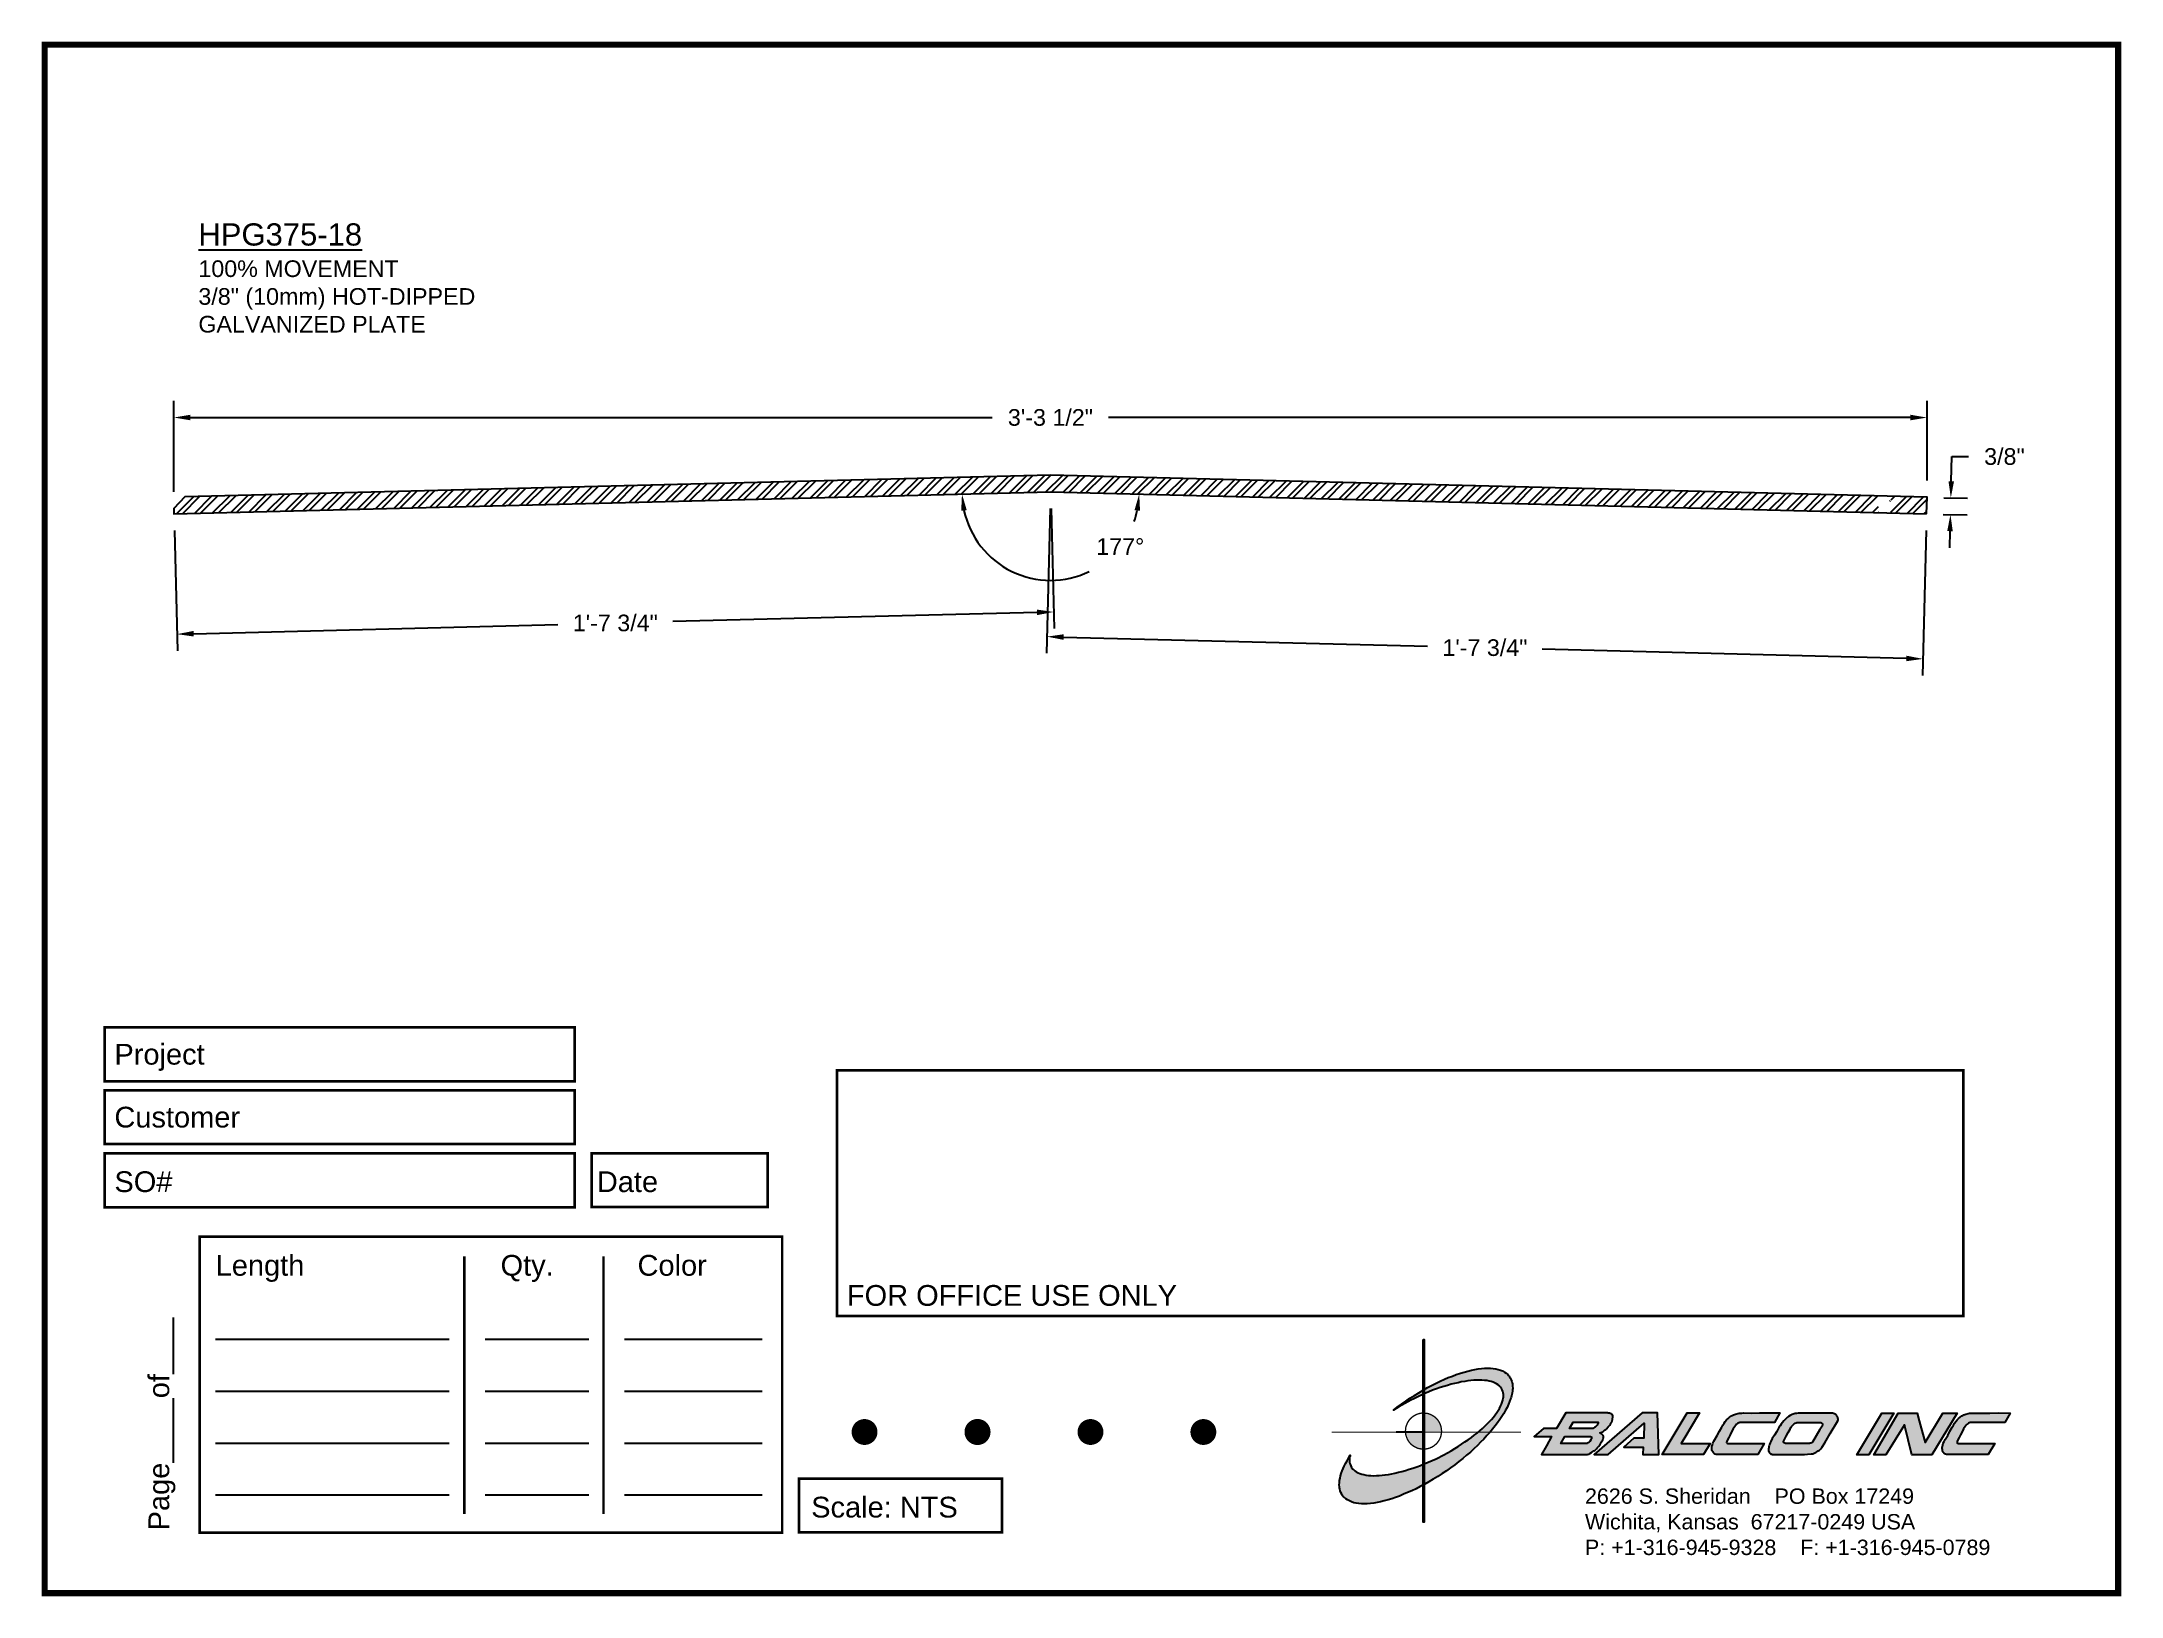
# Paper-space layout 'Breakout' of a CAD drawing. Extents: x 0 to 10, y 0 to 7.5.
# The model-space entities are those that its viewports show. They can reach past a viewport. Long polylines and large blocks are cut down to what shows.
import ezdxf

# ---------------------------------------------------------------- set-up
doc = ezdxf.new("R2010")
doc.units = 0
doc.header["$MEASUREMENT"] = 0
doc.layers.get('0').update_dxf_attribs({"linetype": 'CONTINUOUS'})
doc.layers.get('DEFPOINTS').update_dxf_attribs({"linetype": 'CONTINUOUS'})
for name, color, linetype in [('BORDER', 7, 'CONTINUOUS'), ('DIMENSIONS', 3, 'CONTINUOUS'), ('METALS', 7, 'CONTINUOUS'), ('TEXT', 2, 'CONTINUOUS')]:
    doc.layers.add(name, color=color, linetype=linetype)
doc.styles.add('ARIAL', font='ARIAL.TTF')
doc.dimstyles.new('ARIAL', dxfattribs={"dimtxt": 0.375, "dimasz": 0.375, "dimexe": 0.375, "dimexo": 0.375, "dimgap": 0.375, "dimtad": 0, "dimtih": 1, "dimtoh": 1, "dimdec": 4, "dimzin": 3, "dimtxsty": 'ARIAL', "dimcen": 0.375, "dimazin": 3, "dimtfac": 1, "dimtdec": 4, "dimtofl": 0, "dimtmove": 0, "dimatfit": 3, "dimtolj": 1, "dimtzin": 0})

# ---------------------------------------------------------------- blocks, each defined once
blk = doc.blocks.new('CADLOGO')
h = blk.add_hatch(color=256)
h.paths.add_polyline_path([(0.918, 1.81), (0.909, 1.81), (0.909, 1.322), (0.918, 1.327)])
h.paths.add_polyline_path([(0.918, 1.285), (0.909, 1.281), (0.909, 1.1), (0.918, 1.1)])
h.paths.add_polyline_path([(0.918, 0.917), (0.909, 0.917), (0.909, 0.762), (0.909, 0.753), (0.91, 0.753), (0.918, 0.753)])
h.paths.add_polyline_path([(0.918, 1.091), (0.918, 1.1), (0.91, 1.1), (0.909, 1.1), (0.909, 0.917), (0.918, 0.917), (0.918, 0.919), (0.915, 0.919)])
h.paths.add_polyline_path([(0.918, 0.412), (0.909, 0.407), (0.909, 0.049), (0.918, 0.049)])
h.paths.add_polyline_path([(0.918, 0.753), (0.909, 0.753), (0.909, 0.606), (0.918, 0.609)])
h.paths.add_polyline_path([(0.918, 0.609), (0.909, 0.606), (0.909, 0.407), (0.918, 0.412)])
h.paths.add_polyline_path([(0.918, 1.327), (0.909, 1.322), (0.909, 1.281), (0.918, 1.285)])
h = blk.add_hatch(color=175)
h.paths.add_polyline_path([(0.574, 0.51), (0.543, 0.506), (0.514, 0.502), (0.487, 0.499), (0.459, 0.499), (0.432, 0.497), (0.406, 0.499), (0.382, 0.5), (0.36, 0.502), (0.338, 0.508), (0.318, 0.511), (0.298, 0.519), (0.282, 0.526), (0.265, 0.533), (0.252, 0.543), (0.24, 0.553), (0.234, 0.559), (0.229, 0.564), (0.22, 0.577), (0.212, 0.592), (0.205, 0.607), (0.203, 0.616), (0.201, 0.627), (0.199, 0.643), (0.201, 0.66), (0.201, 0.671), (0.205, 0.682), (0.207, 0.694), (0.19, 0.667), (0.176, 0.641), (0.161, 0.616), (0.148, 0.59), (0.137, 0.566), (0.128, 0.543), (0.119, 0.519), (0.113, 0.495), (0.108, 0.473), (0.104, 0.451), (0.103, 0.44), (0.103, 0.429), (0.101, 0.409), (0.103, 0.391), (0.104, 0.38), (0.106, 0.371), (0.11, 0.352), (0.115, 0.336), (0.124, 0.318), (0.13, 0.31), (0.135, 0.301), (0.143, 0.294), (0.15, 0.286), (0.165, 0.274), (0.181, 0.263), (0.199, 0.254), (0.22, 0.244), (0.242, 0.237), (0.263, 0.232), (0.289, 0.228), (0.315, 0.226), (0.342, 0.226), (0.371, 0.226), (0.402, 0.23), (0.434, 0.233), (0.467, 0.239), (0.499, 0.246), (0.534, 0.254), (0.571, 0.263), (0.606, 0.275), (0.644, 0.286), (0.682, 0.301), (0.721, 0.318), (0.759, 0.334), (0.799, 0.352), (0.841, 0.371), (0.882, 0.393), (0.909, 0.407), (0.909, 0.606), (0.884, 0.596), (0.847, 0.583), (0.81, 0.57), (0.774, 0.559), (0.739, 0.548), (0.704, 0.537), (0.671, 0.53), (0.638, 0.522), (0.606, 0.515)])
h.paths.add_polyline_path([(1.18, 0.738), (1.109, 0.698), (1.034, 0.661), (0.957, 0.627), (0.918, 0.609), (0.918, 0.412), (0.924, 0.414), (0.964, 0.438), (1.006, 0.462), (1.05, 0.489), (1.092, 0.517), (1.134, 0.544), (1.174, 0.574), (1.215, 0.603), (1.253, 0.634), (1.291, 0.663), (1.328, 0.694), (1.365, 0.725), (1.399, 0.757), (1.432, 0.788), (1.463, 0.819), (1.494, 0.85), (1.524, 0.883), (1.554, 0.917), (1.44, 0.917), (1.429, 0.908), (1.401, 0.886), (1.374, 0.864), (1.343, 0.842), (1.312, 0.822), (1.28, 0.8), (1.248, 0.778), (1.215, 0.758)])
h.paths.add_polyline_path([(1.769, 1.382), (1.767, 1.393), (1.763, 1.404), (1.758, 1.422), (1.749, 1.441), (1.743, 1.45), (1.738, 1.457), (1.73, 1.464), (1.725, 1.472), (1.709, 1.485), (1.692, 1.496), (1.674, 1.506), (1.654, 1.514), (1.632, 1.521), (1.61, 1.527), (1.584, 1.53), (1.559, 1.532), (1.531, 1.532), (1.502, 1.532), (1.471, 1.53), (1.44, 1.527), (1.407, 1.521), (1.374, 1.514), (1.339, 1.505), (1.304, 1.496), (1.268, 1.485), (1.229, 1.472), (1.191, 1.457), (1.152, 1.442), (1.114, 1.426), (1.074, 1.408), (1.034, 1.388), (0.991, 1.367), (0.951, 1.346), (0.918, 1.327), (0.918, 1.285), (0.926, 1.289), (0.964, 1.305), (1.001, 1.32), (1.037, 1.333), (1.074, 1.346), (1.109, 1.356), (1.143, 1.367), (1.178, 1.378), (1.213, 1.386), (1.246, 1.393), (1.277, 1.4), (1.31, 1.406), (1.339, 1.41), (1.368, 1.413), (1.398, 1.417), (1.425, 1.417), (1.452, 1.419), (1.476, 1.417), (1.502, 1.415), (1.524, 1.413), (1.546, 1.408), (1.566, 1.404), (1.584, 1.397), (1.602, 1.389), (1.617, 1.382), (1.632, 1.373), (1.644, 1.362), (1.65, 1.356), (1.655, 1.351), (1.665, 1.338), (1.672, 1.325), (1.677, 1.309), (1.681, 1.294), (1.683, 1.278), (1.683, 1.261), (1.683, 1.252), (1.681, 1.243), (1.677, 1.225), (1.672, 1.207), (1.665, 1.186), (1.655, 1.166), (1.644, 1.146), (1.632, 1.126), (1.619, 1.106), (1.602, 1.084), (1.586, 1.062), (1.568, 1.04), (1.548, 1.018), (1.527, 0.996), (1.504, 0.974), (1.48, 0.952), (1.456, 0.93), (1.44, 0.917), (1.554, 0.917), (1.579, 0.945), (1.602, 0.976), (1.626, 1.007), (1.648, 1.038), (1.668, 1.067), (1.687, 1.097), (1.703, 1.128), (1.719, 1.155), (1.732, 1.185), (1.743, 1.212), (1.752, 1.239), (1.758, 1.252), (1.762, 1.265), (1.767, 1.291), (1.771, 1.314), (1.771, 1.327), (1.773, 1.338), (1.771, 1.362), (1.771, 1.373)])
h.paths.add_polyline_path([(0.867, 1.296), (0.825, 1.271), (0.781, 1.243), (0.741, 1.214), (0.701, 1.186), (0.66, 1.157), (0.622, 1.128), (0.675, 1.161), (0.732, 1.194), (0.79, 1.225), (0.82, 1.239), (0.851, 1.254), (0.909, 1.281), (0.909, 1.322)])
h = blk.add_hatch(color=256)
h.paths.add_polyline_path([(1.074, 0.991), (1.07, 1.001), (1.065, 1.011), (1.059, 1.021), (1.053, 1.03), (1.046, 1.038), (1.039, 1.047), (1.031, 1.054), (1.022, 1.062), (1.014, 1.068), (1.004, 1.074), (0.995, 1.08), (0.985, 1.085), (0.975, 1.089), (0.964, 1.093), (0.954, 1.096), (0.943, 1.098), (0.932, 1.099), (0.921, 1.1), (0.918, 1.1), (0.918, 0.917), (0.94, 0.917), (1.086, 0.917), (1.087, 0.927), (1.086, 0.938), (1.085, 0.949), (1.083, 0.96), (1.081, 0.97), (1.078, 0.981)])
h.paths.add_polyline_path([(0.909, 0.917), (0.739, 0.917), (0.74, 0.91), (0.741, 0.899), (0.743, 0.888), (0.746, 0.878), (0.75, 0.867), (0.754, 0.857), (0.758, 0.847), (0.764, 0.837), (0.77, 0.828), (0.776, 0.819), (0.783, 0.811), (0.791, 0.803), (0.799, 0.795), (0.808, 0.788), (0.817, 0.782), (0.826, 0.776), (0.836, 0.771), (0.846, 0.766), (0.856, 0.762), (0.867, 0.759), (0.877, 0.757), (0.888, 0.755), (0.899, 0.753), (0.909, 0.753)])
h.paths.add_polyline_path([(0.918, 1.1), (0.91, 1.1), (0.909, 1.1), (0.909, 0.917), (0.918, 0.917)])
h = blk.add_hatch(color=256)
h.paths.add_polyline_path([(2.148, 0.874), (2.098, 0.784), (2.049, 0.7), (2.484, 0.7), (2.491, 0.702), (2.501, 0.703), (2.508, 0.705), (2.512, 0.707), (2.517, 0.711), (2.532, 0.72), (2.546, 0.729), (2.554, 0.735), (2.563, 0.74), (2.572, 0.747), (2.581, 0.757), (2.59, 0.768), (2.599, 0.777), (2.616, 0.799), (2.623, 0.811), (2.63, 0.822), (2.636, 0.833), (2.641, 0.844), (2.645, 0.855), (2.647, 0.864), (2.647, 0.879), (2.645, 0.883), (2.641, 0.886), (2.638, 0.892), (2.629, 0.899), (2.619, 0.905), (2.612, 0.91), (2.64, 0.921), (2.658, 0.936), (2.669, 0.943), (2.678, 0.95), (2.694, 0.967), (2.702, 0.976), (2.709, 0.985), (2.716, 0.994), (2.722, 1.005), (2.727, 1.014), (2.731, 1.025), (2.735, 1.038), (2.736, 1.049), (2.738, 1.062), (2.738, 1.073), (2.733, 1.082), (2.727, 1.088), (2.72, 1.093), (2.713, 1.097), (2.704, 1.099), (2.694, 1.1), (2.685, 1.102), (2.674, 1.102), (2.285, 1.102), (2.195, 0.952), (2.069, 0.952), (1.981, 0.874)])
h.paths.add_polyline_path([(2.274, 0.874), (2.53, 0.874), (2.534, 0.865), (2.532, 0.852), (2.524, 0.841), (2.515, 0.828), (2.505, 0.815), (2.493, 0.81), (2.49, 0.808), (2.235, 0.808)], flags=16)
h.paths.add_polyline_path([(2.321, 0.952), (2.356, 1.014), (2.587, 1.014), (2.592, 1.014), (2.597, 1.014), (2.597, 1.003), (2.59, 0.991), (2.583, 0.98), (2.569, 0.966), (2.555, 0.958), (2.546, 0.952), (2.535, 0.952)], flags=16)
h.paths.add_polyline_path([(3.04, 1.002), (3.036, 0.859), (2.941, 0.859), (2.844, 0.773), (3.031, 0.773), (3.027, 0.7), (3.181, 0.7), (3.168, 1.102), (3.02, 1.102), (2.557, 0.7), (2.694, 0.7)])
h.paths.add_polyline_path([(3.214, 0.7), (3.611, 0.7), (3.675, 0.808), (3.397, 0.808), (3.441, 0.881), (3.483, 0.952), (3.574, 1.102), (3.454, 1.102)])
h.paths.add_polyline_path([(3.788, 0.965), (3.766, 0.927), (3.743, 0.885), (3.721, 0.846), (3.71, 0.83), (3.702, 0.811), (3.697, 0.795), (3.693, 0.778), (3.691, 0.769), (3.691, 0.76), (3.691, 0.749), (3.693, 0.74), (3.7, 0.727), (3.708, 0.716), (3.711, 0.714), (3.724, 0.705), (3.733, 0.702), (3.744, 0.702), (3.757, 0.7), (3.774, 0.7), (4.134, 0.7), (4.196, 0.808), (3.854, 0.808), (3.841, 0.808), (3.833, 0.816), (3.836, 0.826), (3.843, 0.841), (3.856, 0.864), (3.869, 0.892), (3.883, 0.921), (3.898, 0.949), (3.914, 0.972), (3.924, 0.983), (3.931, 0.992), (3.943, 1.002), (3.954, 1.008), (3.969, 1.011), (4.297, 1.011), (4.346, 1.102), (4.238, 1.102), (4.15, 1.102), (4.075, 1.1), (3.997, 1.102), (3.982, 1.1), (3.968, 1.1), (3.955, 1.099), (3.942, 1.097), (3.92, 1.089), (3.9, 1.082), (3.889, 1.078), (3.88, 1.073), (3.863, 1.062), (3.849, 1.049), (3.834, 1.035), (3.821, 1.018), (3.81, 1.002), (3.799, 0.983)])
h.paths.add_polyline_path([(4.509, 1.097), (4.496, 1.095), (4.485, 1.093), (4.476, 1.089), (4.465, 1.086), (4.447, 1.077), (4.43, 1.066), (4.421, 1.06), (4.414, 1.055), (4.399, 1.04), (4.386, 1.025), (4.372, 1.011), (4.361, 0.994), (4.35, 0.976), (4.337, 0.96), (4.317, 0.923), (4.297, 0.888), (4.275, 0.855), (4.26, 0.828), (4.255, 0.813), (4.247, 0.799), (4.244, 0.784), (4.242, 0.777), (4.24, 0.769), (4.238, 0.753), (4.238, 0.735), (4.246, 0.722), (4.251, 0.714), (4.253, 0.713), (4.257, 0.711), (4.262, 0.705), (4.269, 0.703), (4.278, 0.702), (4.289, 0.7), (4.564, 0.7), (4.571, 0.7), (4.584, 0.702), (4.613, 0.703), (4.648, 0.707), (4.664, 0.709), (4.677, 0.713), (4.686, 0.716), (4.694, 0.722), (4.705, 0.727), (4.717, 0.735), (4.73, 0.744), (4.741, 0.755), (4.752, 0.769), (4.781, 0.815), (4.833, 0.903), (4.906, 1.025), (4.908, 1.035), (4.908, 1.046), (4.906, 1.051), (4.906, 1.057), (4.9, 1.069), (4.893, 1.08), (4.889, 1.082), (4.888, 1.086), (4.88, 1.089), (4.873, 1.093), (4.866, 1.097), (4.856, 1.1), (4.846, 1.1), (4.844, 1.1), (4.73, 1.1), (4.626, 1.1), (4.58, 1.1), (4.542, 1.099), (4.524, 1.099)])
h.paths.add_polyline_path([(4.527, 1.011), (4.54, 1.011), (4.745, 1.011), (4.752, 1.003), (4.758, 0.998), (4.758, 0.985), (4.756, 0.98), (4.754, 0.974), (4.749, 0.965), (4.743, 0.956), (4.734, 0.941), (4.663, 0.821), (4.648, 0.812), (4.639, 0.81), (4.633, 0.808), (4.622, 0.808), (4.61, 0.808), (4.416, 0.808), (4.398, 0.808), (4.39, 0.813), (4.387, 0.813), (4.385, 0.819), (4.378, 0.825), (4.385, 0.832), (4.408, 0.877), (4.428, 0.914), (4.447, 0.945), (4.454, 0.96), (4.461, 0.971), (4.474, 0.986), (4.487, 0.996), (4.496, 1.002), (4.508, 1.009), (4.516, 1.009)], flags=16)
h.paths.add_polyline_path([(5.089, 0.698), (5.206, 0.698), (5.445, 1.1), (5.33, 1.099)])
h.paths.add_polyline_path([(5.489, 1.099), (5.252, 0.698), (5.37, 0.698), (5.548, 0.987), (5.621, 0.698), (5.811, 0.698), (6.055, 1.099), (5.919, 1.1), (5.749, 0.817), (5.709, 0.954), (5.691, 1.024), (5.672, 1.099)])
h.paths.add_polyline_path([(6.086, 1.06), (6.069, 1.047), (6.056, 1.035), (6.044, 1.018), (6.031, 1.002), (6.02, 0.983), (6.009, 0.965), (5.987, 0.925), (5.965, 0.885), (5.941, 0.846), (5.932, 0.828), (5.923, 0.811), (5.917, 0.795), (5.914, 0.778), (5.912, 0.769), (5.912, 0.758), (5.914, 0.749), (5.916, 0.738), (5.921, 0.725), (5.928, 0.716), (5.936, 0.709), (5.945, 0.705), (5.954, 0.702), (5.965, 0.7), (5.98, 0.7), (5.994, 0.7), (6.355, 0.7), (6.419, 0.806), (6.073, 0.806), (6.056, 0.811), (6.056, 0.821), (6.056, 0.826), (6.064, 0.841), (6.077, 0.864), (6.089, 0.892), (6.104, 0.919), (6.119, 0.947), (6.135, 0.972), (6.144, 0.983), (6.153, 0.992), (6.163, 1), (6.166, 1.003), (6.172, 1.005), (6.178, 1.008), (6.19, 1.011), (6.517, 1.011), (6.569, 1.1), (6.459, 1.102), (6.373, 1.1), (6.296, 1.1), (6.217, 1.1), (6.203, 1.1), (6.19, 1.099), (6.175, 1.099), (6.164, 1.095), (6.141, 1.089), (6.12, 1.082), (6.111, 1.077), (6.102, 1.073)])
blk.add_hatch(color=256).paths.add_polyline_path([(0.918, 0.609), (0.909, 0.606), (0.909, 0.407), (0.918, 0.412)])
for q in [(0.65, 0.917), (0.909, 0.648)]:
    blk.add_line((0.909, 0.917), q)
at = {"color": 7}
for points in [[(0.909, 1.81), (0.918, 1.81), (0.918, 0.049), (0.909, 0.049), (0.909, 1.81)], [(2.738, 1.073), (2.733, 1.082), (2.727, 1.088), (2.72, 1.093), (2.713, 1.097), (2.704, 1.099), (2.694, 1.1), (2.685, 1.102), (2.674, 1.102), (2.285, 1.102), (2.195, 0.952), (2.069, 0.952), (1.981, 0.874), (2.148, 0.874), (2.098, 0.784), (2.049, 0.7), (2.484, 0.7), (2.491, 0.702), (2.501, 0.703), (2.508, 0.705), (2.512, 0.707), (2.517, 0.711), (2.532, 0.72), (2.546, 0.729), (2.554, 0.735), (2.563, 0.74), (2.572, 0.747), (2.581, 0.757), (2.59, 0.768), (2.599, 0.777), (2.616, 0.799), (2.623, 0.811), (2.63, 0.822), (2.636, 0.833), (2.641, 0.844), (2.645, 0.855), (2.647, 0.864), (2.647, 0.874), (2.647, 0.879), (2.645, 0.883), (2.641, 0.886), (2.638, 0.892), (2.629, 0.899), (2.619, 0.905), (2.612, 0.91), (2.64, 0.921), (2.658, 0.936), (2.669, 0.943), (2.678, 0.95), (2.694, 0.967), (2.702, 0.976), (2.709, 0.985), (2.716, 0.994), (2.722, 1.005), (2.727, 1.014), (2.731, 1.025), (2.735, 1.038), (2.736, 1.049), (2.738, 1.062), (2.738, 1.073), (2.738, 1.073)], [(2.587, 0.985), (2.583, 0.98), (2.572, 0.969), (2.565, 0.963), (2.555, 0.958), (2.546, 0.952), (2.535, 0.952), (2.321, 0.952), (2.356, 1.014), (2.587, 1.014), (2.592, 1.014), (2.594, 1.014), (2.596, 1.013), (2.597, 1.011), (2.597, 1.005), (2.596, 1), (2.59, 0.991), (2.587, 0.985), (2.587, 0.985)], [(3.027, 0.7), (3.181, 0.7), (3.168, 1.102), (3.02, 1.102), (2.557, 0.7), (2.694, 0.7), (3.04, 1.002), (3.036, 0.859), (3.038, 0.859), (2.941, 0.859), (2.844, 0.773), (3.031, 0.773), (3.027, 0.7), (3.027, 0.7)], [(3.214, 0.7), (3.454, 1.102), (3.574, 1.102), (3.483, 0.952), (3.441, 0.881), (3.397, 0.808), (3.675, 0.808), (3.611, 0.7), (3.214, 0.7), (3.214, 0.7)], [(3.969, 1.011), (3.96, 1.009), (3.955, 1.007), (3.949, 1.005), (3.946, 1.003), (3.94, 1), (3.931, 0.992), (3.924, 0.983), (3.914, 0.972), (3.898, 0.949), (3.883, 0.921), (3.869, 0.892), (3.856, 0.864), (3.843, 0.841), (3.836, 0.826), (3.834, 0.821), (3.834, 0.817), (3.836, 0.813), (3.839, 0.81), (3.847, 0.808), (3.854, 0.808), (4.196, 0.808), (4.134, 0.7), (3.774, 0.7), (3.757, 0.7), (3.744, 0.702), (3.733, 0.702), (3.724, 0.705), (3.715, 0.711), (3.711, 0.713), (3.708, 0.716), (3.7, 0.727), (3.693, 0.74), (3.691, 0.749), (3.691, 0.76), (3.691, 0.769), (3.693, 0.778), (3.697, 0.795), (3.702, 0.811), (3.71, 0.83), (3.721, 0.846), (3.743, 0.885), (3.766, 0.927), (3.788, 0.965), (3.799, 0.983), (3.81, 1.002), (3.821, 1.018), (3.834, 1.035), (3.849, 1.049), (3.863, 1.062), (3.88, 1.073), (3.889, 1.078), (3.9, 1.082), (3.92, 1.089), (3.942, 1.097), (3.955, 1.099), (3.968, 1.1), (3.982, 1.1), (3.997, 1.102), (4.075, 1.1), (4.15, 1.102), (4.238, 1.102), (4.346, 1.102), (4.297, 1.011), (3.969, 1.011), (3.969, 1.011)], [(4.846, 1.1), (4.844, 1.1), (4.73, 1.1), (4.626, 1.1), (4.58, 1.1), (4.542, 1.099), (4.524, 1.099), (4.509, 1.097), (4.496, 1.095), (4.485, 1.093), (4.476, 1.089), (4.465, 1.086), (4.447, 1.077), (4.43, 1.066), (4.421, 1.06), (4.414, 1.055), (4.399, 1.04), (4.386, 1.025), (4.372, 1.011), (4.361, 0.994), (4.35, 0.976), (4.337, 0.96), (4.317, 0.923), (4.297, 0.888), (4.275, 0.855), (4.26, 0.828), (4.255, 0.813), (4.247, 0.799), (4.244, 0.784), (4.242, 0.777), (4.24, 0.769), (4.238, 0.753), (4.238, 0.735), (4.246, 0.722), (4.251, 0.714), (4.253, 0.713), (4.257, 0.711), (4.262, 0.705), (4.269, 0.703), (4.278, 0.702), (4.289, 0.7), (4.564, 0.7), (4.571, 0.7), (4.584, 0.702), (4.613, 0.703), (4.648, 0.707), (4.664, 0.709), (4.677, 0.713), (4.686, 0.716), (4.694, 0.722), (4.705, 0.727), (4.717, 0.735), (4.73, 0.744), (4.741, 0.755), (4.752, 0.769), (4.781, 0.815), (4.833, 0.903), (4.906, 1.025), (4.908, 1.035), (4.908, 1.046), (4.906, 1.051), (4.906, 1.057), (4.9, 1.069), (4.897, 1.075), (4.893, 1.08), (4.889, 1.082), (4.888, 1.086), (4.88, 1.089), (4.873, 1.093), (4.866, 1.097), (4.856, 1.1), (4.846, 1.1), (4.846, 1.1)], [(4.734, 0.941), (4.663, 0.821), (4.653, 0.815), (4.646, 0.811), (4.639, 0.81), (4.633, 0.808), (4.622, 0.808), (4.61, 0.808), (4.416, 0.808), (4.403, 0.808), (4.396, 0.81), (4.39, 0.813), (4.388, 0.813), (4.386, 0.815), (4.385, 0.819), (4.383, 0.821), (4.383, 0.826), (4.383, 0.83), (4.385, 0.832), (4.408, 0.877), (4.428, 0.914), (4.447, 0.945), (4.454, 0.96), (4.461, 0.971), (4.471, 0.982), (4.478, 0.989), (4.487, 0.996), (4.496, 1.002), (4.505, 1.007), (4.511, 1.009), (4.516, 1.009), (4.527, 1.011), (4.54, 1.011), (4.743, 1.011), (4.749, 1.007), (4.752, 1.003), (4.756, 1), (4.758, 0.994), (4.758, 0.985), (4.756, 0.98), (4.754, 0.974), (4.749, 0.965), (4.743, 0.956), (4.734, 0.941), (4.734, 0.941)], [(5.089, 0.698), (5.33, 1.099), (5.445, 1.1), (5.206, 0.698), (5.091, 0.698), (5.089, 0.698), (5.089, 0.698)], [(5.811, 0.698), (5.621, 0.698), (5.548, 0.987), (5.37, 0.698), (5.252, 0.698), (5.489, 1.099), (5.672, 1.099), (5.691, 1.024), (5.709, 0.954), (5.749, 0.817), (5.919, 1.1), (6.055, 1.099), (5.811, 0.698), (5.811, 0.698)], [(6.19, 1.011), (6.181, 1.009), (6.175, 1.007), (6.172, 1.005), (6.166, 1.003), (6.163, 1), (6.153, 0.992), (6.144, 0.983), (6.135, 0.972), (6.119, 0.947), (6.104, 0.919), (6.089, 0.892), (6.077, 0.864), (6.064, 0.841), (6.056, 0.826), (6.056, 0.821), (6.056, 0.815), (6.058, 0.811), (6.062, 0.81), (6.067, 0.808), (6.077, 0.806), (6.419, 0.806), (6.355, 0.7), (5.994, 0.7), (5.98, 0.7), (5.965, 0.7), (5.954, 0.702), (5.945, 0.705), (5.936, 0.709), (5.932, 0.713), (5.928, 0.716), (5.921, 0.725), (5.916, 0.738), (5.914, 0.749), (5.912, 0.758), (5.912, 0.769), (5.914, 0.778), (5.917, 0.795), (5.923, 0.811), (5.932, 0.828), (5.941, 0.846), (5.965, 0.885), (5.987, 0.925), (6.009, 0.965), (6.02, 0.983), (6.031, 1.002), (6.044, 1.018), (6.056, 1.035), (6.069, 1.047), (6.086, 1.06), (6.102, 1.073), (6.111, 1.077), (6.12, 1.082), (6.141, 1.089), (6.164, 1.095), (6.175, 1.099), (6.19, 1.099), (6.203, 1.1), (6.217, 1.1), (6.296, 1.1), (6.373, 1.1), (6.459, 1.102), (6.569, 1.1), (6.517, 1.011), (6.19, 1.011), (6.19, 1.011)], [(2.484, 0.808), (2.235, 0.808), (2.274, 0.874), (2.524, 0.874), (2.53, 0.872), (2.532, 0.87), (2.533, 0.866), (2.533, 0.863), (2.532, 0.852), (2.524, 0.841), (2.515, 0.828), (2.506, 0.817), (2.501, 0.813), (2.493, 0.81), (2.49, 0.808), (2.486, 0.808), (2.484, 0.808), (2.484, 0.808)]]:
    blk.add_lwpolyline(points, dxfattribs=at)
at = {"color": 175}
blk.add_lwpolyline([(1.758, 1.422), (1.763, 1.404), (1.767, 1.393), (1.769, 1.382), (1.771, 1.373), (1.771, 1.362), (1.773, 1.338), (1.771, 1.327), (1.771, 1.314), (1.767, 1.291), (1.762, 1.265), (1.758, 1.252), (1.752, 1.239), (1.743, 1.212), (1.732, 1.185), (1.719, 1.155), (1.703, 1.128), (1.687, 1.097), (1.668, 1.067), (1.648, 1.038), (1.626, 1.007), (1.602, 0.976), (1.579, 0.945), (1.551, 0.914), (1.524, 0.883), (1.494, 0.85), (1.463, 0.819), (1.432, 0.788), (1.399, 0.757), (1.365, 0.725), (1.328, 0.694), (1.291, 0.663), (1.253, 0.634), (1.215, 0.603), (1.174, 0.574), (1.134, 0.544), (1.092, 0.517), (1.05, 0.489), (1.006, 0.462), (0.964, 0.438), (0.924, 0.414), (0.882, 0.393), (0.841, 0.371), (0.799, 0.352), (0.759, 0.334), (0.721, 0.318), (0.682, 0.301), (0.644, 0.286), (0.606, 0.275), (0.571, 0.263), (0.534, 0.254), (0.499, 0.246), (0.467, 0.239), (0.434, 0.233), (0.402, 0.23), (0.371, 0.226), (0.342, 0.226), (0.315, 0.226), (0.289, 0.228), (0.263, 0.232), (0.242, 0.237), (0.22, 0.244), (0.199, 0.254), (0.181, 0.263), (0.165, 0.274), (0.15, 0.286), (0.143, 0.294), (0.135, 0.301), (0.13, 0.31), (0.124, 0.318), (0.115, 0.336), (0.11, 0.352), (0.106, 0.371), (0.104, 0.38), (0.103, 0.391), (0.101, 0.409), (0.103, 0.429), (0.103, 0.44), (0.104, 0.451), (0.108, 0.473), (0.113, 0.495), (0.119, 0.519), (0.128, 0.543), (0.137, 0.566), (0.148, 0.59), (0.161, 0.616), (0.176, 0.641), (0.19, 0.667), (0.207, 0.694), (0.205, 0.682), (0.201, 0.671), (0.201, 0.66), (0.199, 0.649), (0.199, 0.638), (0.201, 0.627), (0.203, 0.616), (0.205, 0.607), (0.212, 0.592), (0.22, 0.577), (0.229, 0.564), (0.234, 0.559), (0.24, 0.553), (0.252, 0.543), (0.265, 0.533), (0.282, 0.526), (0.298, 0.519), (0.318, 0.511), (0.338, 0.508), (0.36, 0.502), (0.382, 0.5), (0.406, 0.499), (0.432, 0.497), (0.459, 0.499), (0.487, 0.499), (0.514, 0.502), (0.543, 0.506), (0.574, 0.51), (0.606, 0.515), (0.638, 0.522), (0.671, 0.53), (0.704, 0.537), (0.739, 0.548), (0.774, 0.559), (0.81, 0.57), (0.847, 0.583), (0.884, 0.596), (0.92, 0.61), (0.957, 0.627), (1.034, 0.661), (1.109, 0.698), (1.18, 0.738), (1.215, 0.758), (1.248, 0.778), (1.28, 0.8), (1.312, 0.822), (1.343, 0.842), (1.374, 0.864), (1.401, 0.886), (1.429, 0.908), (1.456, 0.93), (1.48, 0.952), (1.504, 0.974), (1.527, 0.996), (1.548, 1.018), (1.568, 1.04), (1.586, 1.062), (1.602, 1.084), (1.619, 1.106), (1.632, 1.126), (1.644, 1.146), (1.655, 1.166), (1.665, 1.186), (1.672, 1.207), (1.677, 1.225), (1.681, 1.243), (1.683, 1.252), (1.683, 1.261), (1.683, 1.278), (1.681, 1.294), (1.677, 1.309), (1.672, 1.325), (1.665, 1.338), (1.655, 1.351), (1.65, 1.356), (1.644, 1.362), (1.632, 1.373), (1.617, 1.382), (1.602, 1.389), (1.584, 1.397), (1.566, 1.404), (1.546, 1.408), (1.524, 1.413), (1.502, 1.415), (1.476, 1.417), (1.452, 1.419), (1.425, 1.417), (1.398, 1.417), (1.368, 1.413), (1.339, 1.41), (1.31, 1.406), (1.277, 1.4), (1.246, 1.393), (1.213, 1.386), (1.178, 1.378), (1.143, 1.367), (1.109, 1.356), (1.074, 1.346), (1.037, 1.333), (1.001, 1.32), (0.964, 1.305), (0.926, 1.289), (0.851, 1.254), (0.82, 1.239), (0.79, 1.225), (0.732, 1.194), (0.675, 1.161), (0.622, 1.128), (0.66, 1.157), (0.701, 1.186), (0.741, 1.214), (0.781, 1.243), (0.825, 1.271), (0.867, 1.296), (0.909, 1.322), (0.951, 1.346), (0.991, 1.367), (1.034, 1.388), (1.074, 1.408), (1.114, 1.426), (1.152, 1.442), (1.191, 1.457), (1.229, 1.472), (1.268, 1.485), (1.304, 1.496), (1.339, 1.505), (1.374, 1.514), (1.407, 1.521), (1.44, 1.527), (1.471, 1.53), (1.502, 1.532), (1.531, 1.532), (1.559, 1.532), (1.584, 1.53), (1.61, 1.527), (1.632, 1.521), (1.654, 1.514), (1.674, 1.506), (1.692, 1.496), (1.709, 1.485), (1.725, 1.472), (1.73, 1.464), (1.738, 1.457), (1.743, 1.45), (1.749, 1.441), (1.758, 1.422), (1.758, 1.422)], dxfattribs=at)
at = {"color": 7, "const_width": 0.0128}
blk.add_lwpolyline([(1.087, 0.927), (1.086, 0.938), (1.085, 0.949), (1.083, 0.96), (1.081, 0.97), (1.078, 0.981), (1.074, 0.991), (1.07, 1.001), (1.065, 1.011), (1.059, 1.021), (1.053, 1.03), (1.046, 1.038), (1.039, 1.047), (1.031, 1.054), (1.022, 1.062), (1.014, 1.068), (1.004, 1.074), (0.995, 1.08), (0.985, 1.085), (0.975, 1.089), (0.964, 1.093), (0.954, 1.096), (0.943, 1.098), (0.932, 1.099), (0.921, 1.1), (0.91, 1.1), (0.899, 1.1), (0.888, 1.099), (0.877, 1.097), (0.867, 1.094), (0.856, 1.091), (0.846, 1.087), (0.836, 1.082), (0.826, 1.077), (0.817, 1.071), (0.808, 1.065), (0.799, 1.058), (0.791, 1.05), (0.783, 1.043), (0.776, 1.034), (0.77, 1.025), (0.764, 1.016), (0.758, 1.006), (0.754, 0.996), (0.75, 0.986), (0.746, 0.976), (0.743, 0.965), (0.741, 0.954), (0.74, 0.943), (0.739, 0.932), (0.739, 0.921), (0.74, 0.91), (0.741, 0.899), (0.743, 0.888), (0.746, 0.878), (0.75, 0.867), (0.754, 0.857), (0.758, 0.847), (0.764, 0.837), (0.77, 0.828), (0.776, 0.819), (0.783, 0.811), (0.791, 0.803), (0.799, 0.795), (0.808, 0.788), (0.817, 0.782), (0.826, 0.776), (0.836, 0.771), (0.846, 0.766), (0.856, 0.762), (0.867, 0.759), (0.877, 0.757), (0.888, 0.755), (0.899, 0.753), (0.91, 0.753), (0.921, 0.753), (0.932, 0.754), (0.943, 0.756), (0.954, 0.758), (0.964, 0.761), (0.975, 0.764), (0.985, 0.769), (0.995, 0.773), (1.004, 0.779), (1.014, 0.785), (1.022, 0.792), (1.031, 0.799), (1.039, 0.807), (1.046, 0.815), (1.053, 0.824), (1.059, 0.833), (1.065, 0.842), (1.07, 0.852), (1.074, 0.862), (1.078, 0.872), (1.081, 0.883), (1.083, 0.894), (1.085, 0.905), (1.086, 0.916), (1.087, 0.927)], dxfattribs=at)
at = {"color": 7}
blk.add_lwpolyline([(1.853, 0.917, 0.0091, 0.0091, 0), (0.029, 0.917, 0.00366, 0.00366, 0), (0.029, 0.917, 0.00366, 0.00366, 0)], format="xyseb", dxfattribs=at)
blk = doc.blocks.new('ACADLOGO')
blk.add_blockref('CADLOGO', (-0.011, 7.152))
blk = doc.blocks.new('EJCNOSINGDETAILSHEET')
at = {"layer": 'BORDER', "color": 253}
for p, q in [((0.823, 1.224), (1.95, 1.224)), ((2.122, 1.224), (2.622, 1.224)), ((2.794, 1.224), (3.457, 1.224)), ((0.823, 0.974), (1.95, 0.974)), ((2.122, 0.974), (2.622, 0.974)), ((2.794, 0.974), (3.457, 0.974)), ((0.823, 0.724), (1.95, 0.724)), ((2.122, 0.724), (2.622, 0.724)), ((2.794, 0.724), (3.457, 0.724)), ((0.823, 0.474), (1.95, 0.474)), ((2.122, 0.474), (2.622, 0.474)), ((2.794, 0.474), (3.457, 0.474))]:
    blk.add_line(p, q, dxfattribs=at)
at = {"layer": 'BORDER'}
for points, const_width in [([(0, 7.461), (9.993, 7.461), (9.993, 0), (0, 0)], 0.03), ([(0.289, 2.727), (2.554, 2.727), (2.554, 2.467), (0.289, 2.467)], 0.0125), ([(9.247, 1.336), (3.818, 1.336), (3.818, 2.519), (9.247, 2.519)], 0.0125), ([(0.289, 2.423), (2.554, 2.423), (2.554, 2.164), (0.289, 2.164)], 0.0125), ([(0.289, 2.12), (2.554, 2.12), (2.554, 1.86), (0.289, 1.86)], 0.0125), ([(2.636, 1.861), (2.636, 2.12), (3.484, 2.12), (3.484, 1.861)], 0.0125), ([(3.554, 0.292), (0.747, 0.292), (0.747, 1.718), (3.554, 1.718)], 0.0125), ([(3.635, 0.552), (4.614, 0.552), (4.614, 0.293), (3.635, 0.293)], 0.0125)]:
    blk.add_lwpolyline(points, close=True, dxfattribs=dict(at, const_width=const_width))
at = {"layer": 'BORDER', "const_width": 0.0125}
for points in [[(2.022, 1.623), (2.022, 0.382)], [(2.693, 1.623), (2.693, 0.382)]]:
    blk.add_lwpolyline(points, dxfattribs=at)
at = {"layer": 'BORDER', "color": 175, "const_width": 0.0625}
for points in [[(3.92, 0.777, 1), (3.982, 0.777, 1)], [(4.464, 0.777, 1), (4.527, 0.777, 1)], [(5.009, 0.777, 1), (5.071, 0.777, 1)], [(5.553, 0.777, 1), (5.615, 0.777, 1)]]:
    blk.add_lwpolyline(points, format="xyb", close=True, dxfattribs=at)
at = {"layer": 'BORDER', "xscale": 0.5, "yscale": 0.5, "zscale": 0.5}
blk.add_blockref('ACADLOGO', (6.194, -3.258), dxfattribs=at)
at = {"layer": 'BORDER', "style": 'ARIAL'}
for s, p in [('Project', (0.336, 2.547)), ('Customer', (0.336, 2.244)), ('SO#', (0.336, 1.933)), ('Date', (2.661, 1.933)), ('Length', (0.824, 1.53)), ('Qty.', (2.197, 1.53)), ('Color', (2.857, 1.53)), ('FOR OFFICE USE ONLY', (3.866, 1.385)), ('Scale: NTS', (3.694, 0.365))]:
    blk.add_text(s, height=0.1, dxfattribs=at).set_placement(p)
blk.add_text('Page%%u        %%uof%%u       ', height=0.1, rotation=90, dxfattribs=at).set_placement((0.6, 0.303))
at = {"layer": 'BORDER', "insert": (7.423, 0.505), "char_height": 0.074, "width": 2.3438, "attachment_point": 1, "style": 'ARIAL'}
blk.add_mtext('2626 S. Sheridan    PO Box 17249\\PWichita, Kansas  67217-0249 USA \\PP: +1-316-945-9328    F: +1-316-945-0789', dxfattribs=at)
blk = doc.blocks.new('*D33')
at = {"layer": 'DEFPOINTS', "color": 0}
for p in [(76.106, 6.463), (56.356, 5.963), (56.425, 3.255)]:
    blk.add_point(p, dxfattribs=at)
at = {"layer": 'DIMENSIONS', "color": 0}
for p, q in [((76.115, 6.088), (76.184, 3.38)), ((56.366, 5.588), (56.434, 2.88)), ((56.8, 3.265), (65.007, 3.472)), ((75.799, 3.746), (67.592, 3.538))]:
    blk.add_line(p, q, dxfattribs=at)
for points in [[(75.798, 3.808), (75.801, 3.683), (76.174, 3.755)], [(56.798, 3.327), (56.801, 3.202), (56.425, 3.255)]]:
    blk.add_solid(points, dxfattribs=at)
at = {"layer": 'DIMENSIONS', "color": 0, "insert": (66.299, 3.505), "char_height": 0.375, "attachment_point": 5, "style": 'ARIAL'}
blk.add_mtext('\\A1;1\'-7 3/4"', dxfattribs=at)
blk = doc.blocks.new('*D34')
at = {"layer": 'DEFPOINTS', "color": 0}
for p in [(76.106, 6.463), (95.841, 5.963), (95.758, 2.698)]:
    blk.add_point(p, dxfattribs=at)
at = {"layer": 'DIMENSIONS', "color": 0}
for p, q in [((76.096, 6.088), (76.013, 2.824)), ((95.831, 5.588), (95.748, 2.324)), ((76.398, 3.189), (84.598, 2.981)), ((95.383, 2.708), (87.183, 2.916))]:
    blk.add_line(p, q, dxfattribs=at)
for points in [[(76.399, 3.252), (76.396, 3.127), (76.023, 3.199)], [(95.385, 2.77), (95.381, 2.645), (95.758, 2.698)]]:
    blk.add_solid(points, dxfattribs=at)
at = {"layer": 'DIMENSIONS', "color": 0, "insert": (85.89, 2.949), "char_height": 0.375, "attachment_point": 5, "style": 'ARIAL'}
blk.add_mtext('\\A1;1\'-7 3/4"', dxfattribs=at)
blk = doc.blocks.new('*D35')
at = {"layer": 'DEFPOINTS', "color": 0}
for p in [(95.85, 6.338), (95.841, 5.963), (96.377, 5.949)]:
    blk.add_point(p, dxfattribs=at)
at = {"layer": 'DIMENSIONS', "color": 0}
for p, q in [((96.396, 6.699), (96.41, 7.253)), ((96.41, 7.253), (96.785, 7.253)), ((96.225, 6.328), (96.761, 6.314)), ((96.215, 5.953), (96.752, 5.94)), ((96.367, 5.574), (96.358, 5.199))]:
    blk.add_line(p, q, dxfattribs=at)
for points in [[(96.333, 6.7), (96.458, 6.697), (96.386, 6.324)], [(96.305, 5.576), (96.43, 5.573), (96.377, 5.949)]]:
    blk.add_solid(points, dxfattribs=at)
at = {"layer": 'DIMENSIONS', "color": 0, "insert": (97.594, 7.253), "char_height": 0.375, "attachment_point": 5, "style": 'ARIAL'}
blk.add_mtext('\\A1;3/8"', dxfattribs=at)
blk = doc.blocks.new('*D36')
at = {"layer": 'DEFPOINTS', "color": 0}
for p in [(56.353, 8.133), (95.85, 6.338), (56.353, 6.086)]:
    blk.add_point(p, dxfattribs=at)
at = {"layer": 'DIMENSIONS', "color": 0}
for p, q in [((56.353, 6.461), (56.353, 8.508)), ((95.85, 6.713), (95.85, 8.508)), ((56.728, 8.133), (74.791, 8.133)), ((95.475, 8.133), (77.412, 8.133))]:
    blk.add_line(p, q, dxfattribs=at)
for points in [[(56.728, 8.196), (56.728, 8.071), (56.353, 8.133)], [(95.475, 8.196), (95.475, 8.071), (95.85, 8.133)]]:
    blk.add_solid(points, dxfattribs=at)
at = {"layer": 'DIMENSIONS', "color": 0, "insert": (76.102, 8.133), "char_height": 0.375, "attachment_point": 5, "style": 'ARIAL'}
blk.add_mtext('\\A1;3\'-3 1/2"', dxfattribs=at)
blk = doc.blocks.new('*D37')
at = {"layer": 'DEFPOINTS', "color": 0}
for p in [(76.106, 6.463), (76.106, 6.463), (56.356, 5.963), (95.841, 5.963), (75.122, 4.725)]:
    blk.add_point(p, dxfattribs=at)
at = {"layer": 'DIMENSIONS', "color": 0}
for start, end in [(192.2244, 295.8082), (340.3525, 347.7745)]:
    blk.add_arc((76.106, 6.463), 1.997, start, end, dxfattribs=at)
for points in [[(74.092, 6.033), (74.216, 6.048), (74.109, 6.412)], [(77.996, 6.047), (78.12, 6.033), (78.102, 6.412)]]:
    blk.add_solid(points, dxfattribs=at)
at = {"layer": 'DIMENSIONS', "color": 0, "insert": (77.676, 5.228), "char_height": 0.375, "attachment_point": 5, "style": 'ARIAL'}
blk.add_mtext('\\A1;177°', dxfattribs=at)

msp = doc.modelspace()

# ---------------------------------------------------------------- hatches: boundary and pattern name
at = {"layer": 'METALS'}
h = msp.add_hatch(dxfattribs=at)
h.set_pattern_fill('ANSI32', color=256, scale=0.75, style=0)
h.set_pattern_definition([(45, (65.9589, 0), (-0.1988738, 0.1988738), []), (45, (66.0915, 0), (-0.1988738, 0.1988738), [])])
h.paths.add_polyline_path([(76.10565, 6.8381), (56.59842, 6.34391), (56.35301, 6.08574), (56.35613, 5.96266), (76.10565, 6.46298), (94.77318, 5.98972), (94.78511, 5.99118), (94.78511, 6.00431), (94.74811, 6.02552), (94.78511, 6.04674), (94.78511, 6.05986), (94.74811, 6.08108), (94.78511, 6.1023), (94.78511, 6.11542), (94.74811, 6.13663), (94.78511, 6.15785), (94.78511, 6.17097), (94.74811, 6.19219), (94.78511, 6.21341), (94.78511, 6.22653), (94.74811, 6.24775), (94.78511, 6.26896), (94.78511, 6.28209), (94.74811, 6.3033), (94.78511, 6.32452), (94.78511, 6.33764), (94.73604, 6.36578)])
h.paths.add_polyline_path([(95.01111, 6.35881), (95.01111, 6.3523), (95.04811, 6.33108), (95.01111, 6.30986), (95.01111, 6.29674), (95.04811, 6.27552), (95.01111, 6.25431), (95.01111, 6.24118), (95.04811, 6.21997), (95.01111, 6.19875), (95.01111, 6.18563), (95.04811, 6.16441), (95.01111, 6.1432), (95.01111, 6.13007), (95.04811, 6.10886), (95.01111, 6.08764), (95.01111, 6.07452), (95.04811, 6.0533), (95.01111, 6.03209), (95.01111, 6.01896), (95.04811, 5.99775), (95.02306, 5.98338), (95.8406, 5.96266), (95.85011, 6.33754)])

# ---------------------------------------------------------------- linework, layer by layer
msp.add_lwpolyline([(95.8406, 5.96266), (95.85011, 6.33754), (76.10565, 6.8381), (56.59842, 6.34391), (56.35301, 6.08574), (56.35613, 5.96266), (76.10565, 6.46298)], close=True, dxfattribs=at)

# ---------------------------------------------------------------- texts
at = {"layer": 'TEXT', "insert": (56.90649, 12.50666), "char_height": 0.5, "width": 9.1164264, "attachment_point": 1, "style": 'ARIAL'}
msp.add_mtext('{\\LHPG375-18\\P\\H0.75x;\\l100% MOVEMENT\\P3/8" (10mm) HOT-DIPPED\\PGALVANIZED PLATE}', dxfattribs=at)

# ---------------------------------------------------------------- dimensions: what is measured, and where the dimension line sits
at = {"layer": 'DIMENSIONS'}
dim = msp.add_linear_dim(base=(56.35301, 8.13348), p1=(95.85011, 6.33754), p2=(56.35301, 6.08574), dimstyle='ARIAL', dxfattribs=at)
dim.commit()
dim.dimension.update_dxf_attribs({"geometry": '*D36', "text_midpoint": (76.10156, 8.13348)})
dim = msp.add_linear_dim(base=(96.37675, 5.94906), p1=(95.85011, 6.33754), p2=(95.8406, 5.96266), angle=268.547739, dimstyle='ARIAL', dxfattribs=at)
dim.commit()
dim.dimension.update_dxf_attribs({"geometry": '*D35', "text_midpoint": (97.59364, 7.25303), "dimtype": 161})
for p2, distance, picture, middle in [((56.35613, 5.96266), 2.70851, '*D33', (66.29948, 3.50517)), ((95.8406, 5.96266), -3.2653, '*D34', (85.89037, 2.94857))]:
    dim = msp.add_aligned_dim(p1=(76.10565, 6.46298), p2=p2, distance=distance, dimstyle='ARIAL', dxfattribs=at)
    dim.commit()
    dim.dimension.update_dxf_attribs({"geometry": picture, "text_midpoint": middle})
dim = msp.add_angular_dim_2l(base=(75.12162, 4.72489), line1=((76.10565, 6.46298), (95.8406, 5.96266)), line2=((56.35613, 5.96266), (76.10565, 6.46298)), dimstyle='ARIAL', override={"dimdec": 0}, dxfattribs=at)
dim.commit()
dim.dimension.update_dxf_attribs({"geometry": '*D37', "text_midpoint": (77.67551, 5.22815), "dimtype": 162})

psp = doc.layouts.new('Breakout')

# ---------------------------------------------------------------- block references
psp.add_blockref('EJCNOSINGDETAILSHEET', (0, 0))

# ---------------------------------------------------------------- viewports
at = {"layer": '0'}
psp.add_viewport(center=(4.997, 3.73), size=(9.993, 7.46055), view_center_point=(76.80323, -0.9095), view_height=34.8746774, dxfattribs=at)

doc.saveas('drawing.dxf')
